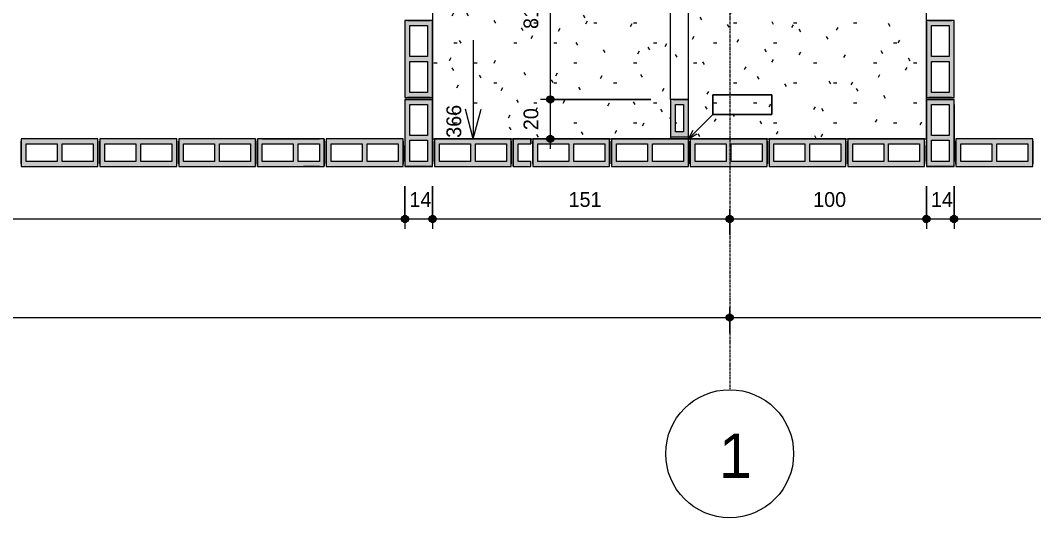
# Model space of a CAD drawing. Header units: centimetres. Extents: x 170 to 14001, y -2277 to 8860.
# Drawn here: x 11630 to 12145, y -688 to -436 of the extents above; entities that cross this region are included whole.
import ezdxf

# ---------------------------------------------------------------- set-up
doc = ezdxf.new("R2010")
doc.units = ezdxf.units.CM
doc.linetypes.add('Linha de eixo', pattern=[2.2225, 1.27, -0.3175, 0.3175, -0.3175])
doc.linetypes.add('Projeção', pattern=[0.396875, 0.238125, -0.15875])
for name, color, linetype, lineweight, true_color in [('A-ANNO-DIMS-1', 1, 'Continuous', 9, 0xff0000), ('A-DETL-1', 1, 'Continuous', 9, 0xff0000), ('S-BEAM-1', 136, 'Continuous', 9, 0x008080), ('S-BEAM-3', 9, 'Continuous', 9, 0xc0c0c0), ('S-BEAM-5', 6, 'Continuous', 9, 0xff00ff), ('S-BEAM-8', 142, 'Continuous', 9, 0x0080c0)]:
    doc.layers.add(name, color=color, linetype=linetype, lineweight=lineweight, true_color=true_color)
for name, color, linetype, lineweight in [('A-ANNO-DIMS-50', 7, 'Continuous', 9), ('A-DETL-GENF', 7, 'Continuous', 9), ('A-DETL-THIN', 7, 'Continuous', 9), ('A-FLOR-OVHD', 7, 'Projeção', 9), ('A-WALL-1', 7, 'Continuous', 20), ('S-BEAM', 7, 'Continuous', 9), ('S-BEAM-2', 7, 'Continuous', 13), ('S-GRID-1', 7, 'Linha de eixo', 9), ('S-GRID-IDEN', 7, 'Continuous', 9), ('S-STRS', 7, 'Continuous', 9)]:
    doc.layers.add(name, color=color, linetype=linetype, lineweight=lineweight)
doc.styles.add('Bahnschrift_11', font='', dxfattribs={"height": 22.5})
doc.styles.add('Bahnschrift_12', font='', dxfattribs={"height": 7.5})
doc.styles.get('Bahnschrift_11').set_extended_font_data('Bahnschrift')
doc.styles.get('Bahnschrift_12').set_extended_font_data('Bahnschrift')
doc.dimstyles.new('COTA_ACUMULADA', dxfattribs={"dimscale": 30.48, "dimtxt": 8.33133, "dimasz": 0.049213, "dimexe": 0, "dimexo": 0.0625, "dimgap": 0.131234, "dimtad": 0, "dimjust": 2, "dimdec": 0, "dimzin": 0, "dimdsep": 46, "dimtxsty": 'Bahnschrift_12', "dimblk1": 'NONE', "dimblk2": 'OPEN30', "dimsah": 1, "dimcen": 0.09, "dimse1": 1, "dimsd1": 1, "dimazin": 0, "dimtfac": 1, "dimtdec": 4, "dimtix": 1, "dimtmove": 2, "dimatfit": 3, "dimfxl": 0, "dimfxlon": 1, "dimtvp": 1, "dimtolj": 1, "dimtzin": 0, "dimarcsym": 2})
doc.dimstyles.new('Linear_-_2_mm_Arial', dxfattribs={"dimscale": 30.48, "dimtxt": 8.33133, "dimasz": 0.393701, "dimexe": 0.164042, "dimexo": 0.328084, "dimgap": 0.131234, "dimtad": 1, "dimdec": 0, "dimzin": 0, "dimdsep": 46, "dimtxsty": 'Bahnschrift_12', "dimblk1": 'DOTSMALL', "dimblk2": 'DOTSMALL', "dimsah": 1, "dimcen": 0.09, "dimdle": 0.164042, "dimazin": 0, "dimtfac": 1, "dimtdec": 4, "dimtix": 1, "dimtmove": 0, "dimatfit": 3, "dimfxl": 1, "dimtvp": 1, "dimtolj": 1, "dimtzin": 0, "dimarcsym": 2})

# ---------------------------------------------------------------- blocks, each defined once
blk = doc.blocks.new('LEONE - BLOCO 14X39X19 - LEONE - BLOCO 14X39X19-554799-COBERTURA - MODULAÇÃO 2ª FIADA')
at = {"layer": 'S-BEAM-3'}
h = blk.add_hatch(color=256, dxfattribs=at)
h.paths.add_polyline_path([(-19.5, 7), (-19.5, -7), (19.5, -7), (19.5, 7)])
h.paths.add_polyline_path([(-17, -3.48), (-17, 4.5), (-1.25, 4.5), (-1.25, -4.5), (-17, -4.5)])
h.paths.add_polyline_path([(1.25, -0.98), (1.25, 4.5), (17, 4.5), (17, -4.5), (1.25, -4.5), (1.25, -4.16)])
at = {"layer": 'A-DETL-GENF'}
for p, q in [((19.5, 7), (-19.5, 7)), ((-19.5, 7), (-19.5, 0)), ((19.5, 0), (19.5, 7)), ((-19.5, 0), (-19.5, -7)), ((-17, -4.5), (-17, 4.5)), ((-17, 4.5), (-1.25, 4.5)), ((-1.25, 4.5), (-1.25, -4.5)), ((1.25, -4.5), (1.25, 4.5)), ((1.25, 4.5), (17, 4.5)), ((17, 4.5), (17, -4.5)), ((19.5, -7), (19.5, 0)), ((-1.25, -4.5), (-17, -4.5)), ((17, -4.5), (1.25, -4.5)), ((-19.5, -7), (19.5, -7))]:
    blk.add_line(p, q, dxfattribs=at)
at = {"layer": 'S-BEAM-2'}
for p, q in [((-19.5, 7), (-19.5, -7)), ((19.5, 7), (-19.5, 7)), ((-19.5, 7), (-19.5, -7)), ((-19.5, -5.75), (-19.5, 5.75)), ((19.5, -7), (19.5, 7)), ((19.5, -7), (19.5, 7)), ((19.5, 5.75), (19.5, -5.75)), ((-19.5, -7), (19.5, -7))]:
    blk.add_line(p, q, dxfattribs=at)
at = {"layer": 'S-BEAM-3'}
for p, q in [((-17, 4.5), (-1.25, 4.5)), ((-17, -4.5), (-17, 4.5)), ((-1.25, 4.5), (-1.25, -4.5)), ((1.25, 4.5), (17, 4.5)), ((1.25, -4.5), (1.25, 4.5)), ((17, 4.5), (17, -4.5)), ((-1.25, -4.5), (-17, -4.5)), ((17, -4.5), (1.25, -4.5))]:
    blk.add_line(p, q, dxfattribs=at)
blk = doc.blocks.new('LEONE - BLOCO 14X39X19 - LEONE - BLOCO 14X39X19-V1-COBERTURA - MODULAÇÃO 2ª FIADA')
at = {"layer": 'S-BEAM-3'}
h = blk.add_hatch(color=256, dxfattribs=at)
h.paths.add_polyline_path([(19.5, -7), (19.5, 7), (-19.5, 7), (-19.5, -7)])
h.paths.add_polyline_path([(1.25, -4.5), (1.25, 4.5), (17, 4.5), (17, -4.5)])
h.paths.add_polyline_path([(-1.25, -4.5), (-17, -4.5), (-17, 4.5), (-1.25, 4.5), (-1.25, -4.16)])
at = {"layer": 'A-DETL-GENF'}
for p, q in [((19.5, 7), (-19.5, 7)), ((-19.5, 7), (-19.5, 0)), ((19.5, 0), (19.5, 7)), ((-19.5, 0), (-19.5, -7)), ((-17, -4.5), (-17, 4.5)), ((-17, 4.5), (-1.25, 4.5)), ((-1.25, 4.5), (-1.25, -4.5)), ((1.25, -4.5), (1.25, 4.5)), ((1.25, 4.5), (17, 4.5)), ((17, 4.5), (17, -4.5)), ((19.5, -7), (19.5, 0)), ((-1.25, -4.5), (-17, -4.5)), ((17, -4.5), (1.25, -4.5)), ((-19.5, -7), (19.5, -7))]:
    blk.add_line(p, q, dxfattribs=at)
at = {"layer": 'S-BEAM-2'}
for p, q in [((-19.5, 7), (-19.5, -7)), ((19.5, 7), (-19.5, 7)), ((-19.5, 7), (-19.5, -7)), ((-19.5, -5.75), (-19.5, 5.75)), ((19.5, -7), (19.5, 7)), ((19.5, -7), (19.5, 7)), ((19.5, 5.75), (19.5, -5.75)), ((-19.5, -7), (19.5, -7))]:
    blk.add_line(p, q, dxfattribs=at)
at = {"layer": 'S-BEAM-3'}
for p, q in [((-17, 4.5), (-1.25, 4.5)), ((-17, -4.5), (-17, 4.5)), ((-1.25, 4.5), (-1.25, -4.5)), ((1.25, 4.5), (17, 4.5)), ((1.25, -4.5), (1.25, 4.5)), ((17, 4.5), (17, -4.5)), ((-1.25, -4.5), (-17, -4.5)), ((17, -4.5), (1.25, -4.5))]:
    blk.add_line(p, q, dxfattribs=at)
blk = doc.blocks.new('LEONE - BLOCO 14x09x19 - LEONE - BLOCO 14x09x19-535447-COBERTURA - MODULAÇÃO 2ª FIADA')
at = {"layer": 'S-BEAM-1'}
blk.add_hatch(color=256, dxfattribs=at).paths.add_polyline_path([(0, 7), (-4.5, 7), (-4.5, -7), (4.5, -7), (4.5, -4.5), (-2, -4.5), (-2, 4.5), (4.5, 4.5), (4.5, 7)])
at = {"layer": 'A-DETL-GENF'}
for p, q in [((-4.5, 7), (-4.5, 0)), ((0, 7), (-4.5, 7)), ((4.5, 7), (0, 7)), ((4.5, 4.5), (4.5, 7)), ((-4.5, 0), (-4.5, -7)), ((-2, -4.5), (-2, 4.5)), ((-2, 4.5), (4.5, 4.5)), ((4.5, -4.5), (-2, -4.5)), ((4.5, -7), (4.5, -4.5)), ((-4.5, -7), (0, -7)), ((0, -7), (4.5, -7))]:
    blk.add_line(p, q, dxfattribs=at)
at = {"layer": 'S-BEAM-2'}
for p, q in [((4.5, 7), (-4.5, 7)), ((-4.5, 7), (-4.5, -7)), ((-4.5, -7), (-4.5, 7)), ((-4.5, 5.75), (-4.5, -5.75)), ((-4.5, -5.75), (-4.5, 5.75)), ((4.5, 7), (4.5, 4.5)), ((4.5, -7), (4.5, -4.5)), ((-4.5, -7), (4.5, -7))]:
    blk.add_line(p, q, dxfattribs=at)
at = {"layer": 'S-BEAM-3'}
for p, q in [((-2, 4.5), (4.5, 4.5)), ((-2, -4.5), (-2, 4.5)), ((4.5, -4.5), (-2, -4.5))]:
    blk.add_line(p, q, dxfattribs=at)
blk = doc.blocks.new('LEONE - BLOCO 14x34x19 - LEONE - BLOCO 14x34x19-V4-COBERTURA - MODULAÇÃO 2ª FIADA')
at = {"layer": 'S-BEAM-8'}
h = blk.add_hatch(color=256, dxfattribs=at)
h.paths.add_polyline_path([(-14.5, 0), (-14.5, -7), (19.5, -7), (19.5, 7), (-14.5, 7), (-14.5, 4.5)])
h.paths.add_polyline_path([(-12, 4.5), (-1.25, 4.5), (-1.25, -4.5), (-12, -4.5)])
h.paths.add_polyline_path([(1.25, -0.7731), (1.25, 4.5), (17, 4.5), (17, -4.5), (1.25, -4.5)])
at = {"layer": 'A-DETL-GENF'}
for p, q in [((-14.5, 7), (-14.5, 0)), ((2.5, 7), (-14.5, 7)), ((19.5, 7), (2.5, 7)), ((19.5, 0), (19.5, 7)), ((-14.5, 0), (-14.5, -7)), ((-12, -4.5), (-12, 4.5)), ((-12, 4.5), (-1.25, 4.5)), ((-1.25, 4.5), (-1.25, -4.5)), ((1.25, 4.5), (17, 4.5)), ((1.25, -4.5), (1.25, 4.5)), ((17, 4.5), (17, -4.5)), ((19.5, -7), (19.5, 0)), ((-1.25, -4.5), (-12, -4.5)), ((17, -4.5), (1.25, -4.5)), ((-14.5, -7), (2.5, -7)), ((2.5, -7), (19.5, -7))]:
    blk.add_line(p, q, dxfattribs=at)
at = {"layer": 'S-BEAM-2'}
for p, q in [((-14.5, 7), (-14.5, -7)), ((19.5, 7), (-14.5, 7)), ((-14.5, 7), (-14.5, -7)), ((-14.5, -7), (-14.5, 6.8804)), ((-14.5, 5.75), (-14.5, -5.75)), ((-14.5, -5.75), (-14.5, 5.75)), ((-12, 7), (-3.9375, 7)), ((-12, 7), (-3.9375, 7)), ((17, 7), (-12, 7)), ((19.5, -7), (19.5, 7)), ((19.5, 7), (19.5, -7)), ((19.5, -7), (19.5, 7)), ((19.5, -5.75), (19.5, 5.75)), ((19.5, 5.75), (19.5, -5.75)), ((-14.5, -7), (19.5, -7)), ((-12, -7), (-3.9375, -7)), ((-12, -7), (-3.9375, -7)), ((17, -7), (-12, -7))]:
    blk.add_line(p, q, dxfattribs=at)
at = {"layer": 'S-BEAM-3'}
for p, q in [((-12, 4.5), (-1.25, 4.5)), ((-12, -4.5), (-12, 4.5)), ((-1.25, 4.5), (-1.25, -4.5)), ((1.25, 4.5), (17, 4.5)), ((1.25, -4.5), (1.25, 4.5)), ((17, 4.5), (17, -4.5)), ((-1.25, -4.5), (-12, -4.5)), ((17, -4.5), (1.25, -4.5))]:
    blk.add_line(p, q, dxfattribs=at)
blk = doc.blocks.new('LEONE - BLOCO 14x34x5 - LEONE - BLOCO 14x34x19-2843082-COBERTURA - MODULAÇÃO 2ª FIADA')
at = {"layer": 'S-BEAM-8'}
h = blk.add_hatch(color=256, dxfattribs=at)
h.paths.add_polyline_path([(-14.5, 0), (-14.5, -7), (19.5, -7), (19.5, 7), (-14.5, 7), (-14.5, 4.5)])
h.paths.add_polyline_path([(-12, -4.5), (-12, 4.5), (-1.25, 4.5), (-1.25, -4.5), (-6.1361, -4.5)])
h.paths.add_polyline_path([(1.25, 4.5), (17, 4.5), (17, -4.5), (1.25, -4.5), (1.25, 4.0283)])
at = {"layer": 'A-DETL-GENF'}
for p, q in [((-14.5, 7), (-14.5, 0)), ((2.5, 7), (-14.5, 7)), ((19.5, 7), (2.5, 7)), ((19.5, 0), (19.5, 7)), ((-14.5, 0), (-14.5, -7)), ((-12, -4.5), (-12, 4.5)), ((-12, 4.5), (-1.25, 4.5)), ((-1.25, 4.5), (-1.25, -4.5)), ((1.25, 4.5), (17, 4.5)), ((1.25, -4.5), (1.25, 4.5)), ((17, 4.5), (17, -4.5)), ((19.5, -7), (19.5, 0)), ((-1.25, -4.5), (-12, -4.5)), ((17, -4.5), (1.25, -4.5)), ((-14.5, -7), (2.5, -7)), ((2.5, -7), (19.5, -7))]:
    blk.add_line(p, q, dxfattribs=at)
at = {"layer": 'S-BEAM-2'}
for p, q in [((-14.5, 7), (-14.5, -7)), ((19.5, 7), (-14.5, 7)), ((-14.5, 7), (-14.5, -7)), ((-14.5, -7), (-14.5, 6.8804)), ((-14.5, 5.75), (-14.5, -5.75)), ((-14.5, -5.75), (-14.5, 5.75)), ((-12, 7), (-3.9375, 7)), ((-12, 7), (-3.9375, 7)), ((17, 7), (-12, 7)), ((19.5, -7), (19.5, 7)), ((19.5, 7), (19.5, -7)), ((19.5, -7), (19.5, 7)), ((19.5, -5.75), (19.5, 5.75)), ((19.5, 5.75), (19.5, -5.75)), ((-14.5, -7), (19.5, -7)), ((-12, -7), (-3.9375, -7)), ((-12, -7), (-3.9375, -7)), ((17, -7), (-12, -7))]:
    blk.add_line(p, q, dxfattribs=at)
at = {"layer": 'S-BEAM-3'}
for p, q in [((-12, 4.5), (-1.25, 4.5)), ((-12, -4.5), (-12, 4.5)), ((-1.25, 4.5), (-1.25, -4.5)), ((1.25, 4.5), (17, 4.5)), ((1.25, -4.5), (1.25, 4.5)), ((17, 4.5), (17, -4.5)), ((-1.25, -4.5), (-12, -4.5)), ((17, -4.5), (1.25, -4.5))]:
    blk.add_line(p, q, dxfattribs=at)
blk = doc.blocks.new('LEONE - BLOCO 14x34x19 - LEONE - BLOCO 14x34x19-V2-COBERTURA - MODULAÇÃO 2ª FIADA')
at = {"layer": 'S-BEAM-8'}
h = blk.add_hatch(color=256, dxfattribs=at)
h.paths.add_polyline_path([(19.5, 4.5), (19.5, 7), (-14.5, 7), (-14.5, -7), (19.5, -7), (19.5, 4.069)])
h.paths.add_polyline_path([(17, 4.5), (17, -4.5), (1.25, -4.5), (1.25, 4.5), (2.5, 4.5)])
h.paths.add_polyline_path([(-1.25, 4.5), (-1.25, -4.5), (-12, -4.5), (-12, 4.5), (-2.3367, 4.5)])
at = {"layer": 'A-DETL-GENF'}
for p, q in [((-14.5, 7), (-14.5, 0)), ((2.5, 7), (-14.5, 7)), ((19.5, 7), (2.5, 7)), ((19.5, 0), (19.5, 7)), ((-14.5, 0), (-14.5, -7)), ((-12, -4.5), (-12, 4.5)), ((-12, 4.5), (-1.25, 4.5)), ((-1.25, 4.5), (-1.25, -4.5)), ((1.25, 4.5), (17, 4.5)), ((1.25, -4.5), (1.25, 4.5)), ((17, 4.5), (17, -4.5)), ((19.5, -7), (19.5, 0)), ((-1.25, -4.5), (-12, -4.5)), ((17, -4.5), (1.25, -4.5)), ((-14.5, -7), (2.5, -7)), ((2.5, -7), (19.5, -7))]:
    blk.add_line(p, q, dxfattribs=at)
at = {"layer": 'S-BEAM-2'}
for p, q in [((-14.5, 7), (-14.5, -7)), ((19.5, 7), (-14.5, 7)), ((-14.5, 7), (-14.5, -7)), ((-14.5, -7), (-14.5, 6.8804)), ((-14.5, 5.75), (-14.5, -5.75)), ((-14.5, -5.75), (-14.5, 5.75)), ((-12, 7), (-3.9375, 7)), ((-12, 7), (-3.9375, 7)), ((17, 7), (-12, 7)), ((19.5, -7), (19.5, 7)), ((19.5, 7), (19.5, -7)), ((19.5, -7), (19.5, 7)), ((19.5, -5.75), (19.5, 5.75)), ((19.5, 5.75), (19.5, -5.75)), ((-14.5, -7), (19.5, -7)), ((-12, -7), (-3.9375, -7)), ((-12, -7), (-3.9375, -7)), ((17, -7), (-12, -7))]:
    blk.add_line(p, q, dxfattribs=at)
at = {"layer": 'S-BEAM-3'}
for p, q in [((-12, 4.5), (-1.25, 4.5)), ((-12, -4.5), (-12, 4.5)), ((-1.25, 4.5), (-1.25, -4.5)), ((1.25, 4.5), (17, 4.5)), ((1.25, -4.5), (1.25, 4.5)), ((17, 4.5), (17, -4.5)), ((-1.25, -4.5), (-12, -4.5)), ((17, -4.5), (1.25, -4.5))]:
    blk.add_line(p, q, dxfattribs=at)
blk = doc.blocks.new('LEONE - BLOCO 19X9X19 - LEONE - BLOCO 19X9X19-2276015-COBERTURA - MODULAÇÃO 2ª FIADA')
at = {"layer": 'S-BEAM-5'}
h = blk.add_hatch(color=256, dxfattribs=at)
h.paths.add_polyline_path([(0.5, 4.5), (0.5, -4.5), (19.5, -4.5), (19.5, 4.5)])
h.paths.add_polyline_path([(3, -2), (3, 2), (17, 2), (17, -2)])
at = {"layer": 'A-DETL-GENF'}
for p, q in [((19.5, 4.5), (0.5, 4.5)), ((0.5, 4.5), (0.5, -4.5)), ((3, -2), (3, 2)), ((3, 2), (17, 2)), ((17, 2), (17, -2)), ((19.5, -4.5), (19.5, 4.5)), ((0.5, -4.5), (19.5, -4.5)), ((17, -2), (3, -2))]:
    blk.add_line(p, q, dxfattribs=at)
at = {"layer": 'S-BEAM-2'}
for p, q in [((19.5, -4.5), (19.5, 4.5)), ((19.5, -4.5), (19.5, 4.5)), ((19.5, 3.25), (19.5, -4.5))]:
    blk.add_line(p, q, dxfattribs=at)
at = {"layer": 'S-BEAM-3'}
for p, q in [((3, 2), (17, 2)), ((3, -2), (3, 2)), ((17, 2), (17, -2)), ((17, -2), (3, -2))]:
    blk.add_line(p, q, dxfattribs=at)
blk = doc.blocks.new('Eixo - M_Cabeça da grade - Círculo-45800-COBERTURA - MODULAÇÃO 2ª FIADA')
at = {"layer": 'S-GRID-IDEN'}
blk.add_circle((0, 0), 0.65, dxfattribs=at)
blk = doc.blocks.new('DIMBLOCK24-COBERTURA - MODULAÇÃO 2ª FIADA')
at = {"layer": 'A-ANNO-DIMS-50', "lineweight": 35, "true_color": 0xff0000}
h = blk.add_hatch(color=1, dxfattribs=at)
edge = h.paths.add_edge_path()
edge.add_arc((11409.73, -536.46), 1.5, 0, 360)
h = blk.add_hatch(color=1, dxfattribs=at)
edge = h.paths.add_edge_path()
edge.add_arc((11825.73, -536.46), 1.5, 0, 360)
at = {"layer": 'A-ANNO-DIMS-50', "color": 1, "true_color": 0xff0000}
for p, q in [((11409.73, -504.76), (11409.73, -541.46)), ((11409.73, -536.46), (11409.73, -504.76)), ((11825.73, -519.76), (11825.73, -541.46)), ((11825.73, -536.46), (11825.73, -519.76)), ((11409.73, -536.46), (11825.73, -536.46))]:
    blk.add_line(p, q, dxfattribs=at)
at = {"layer": 'A-ANNO-DIMS-50', "color": 1, "lineweight": 35, "true_color": 0xff0000}
for centre in [(11409.73, -536.46), (11825.73, -536.46)]:
    blk.add_circle(centre, 1.5, dxfattribs=at)
at = {"layer": 'A-ANNO-DIMS-50', "color": 0, "insert": (11610.28, -522.81), "char_height": 7.5, "width": 17.8745, "attachment_point": 1, "line_spacing_factor": 1.009858, "style": 'Bahnschrift_12'}
blk.add_mtext('416', dxfattribs=at)
blk = doc.blocks.new('_DotSmall')
at = {"color": 0, "linetype": 'ByBlock', "const_width": 0.5}
blk.add_lwpolyline([(-0.0625, 0, 1), (0.0625, 0, 1)], format="xyb", close=True, dxfattribs=at)
blk = doc.blocks.new('DIMBLOCK25-COBERTURA - MODULAÇÃO 2ª FIADA')
at = {"layer": 'A-ANNO-DIMS-50', "lineweight": 35, "true_color": 0xff0000}
h = blk.add_hatch(color=1, dxfattribs=at)
edge = h.paths.add_edge_path()
edge.add_arc((11825.73, -536.46), 1.5, 0, 360)
h = blk.add_hatch(color=1, dxfattribs=at)
edge = h.paths.add_edge_path()
edge.add_arc((11839.73, -536.46), 1.5, 0, 360)
at = {"layer": 'A-ANNO-DIMS-50', "color": 1, "true_color": 0xff0000}
for p, q in [((11825.73, -519.76), (11825.73, -541.46)), ((11825.73, -536.46), (11825.73, -519.76)), ((11839.73, -519.76), (11839.73, -541.46)), ((11839.73, -536.46), (11839.73, -519.76)), ((11825.73, -536.46), (11839.73, -536.46))]:
    blk.add_line(p, q, dxfattribs=at)
at = {"layer": 'A-ANNO-DIMS-50', "color": 1, "lineweight": 35, "true_color": 0xff0000}
for centre in [(11825.73, -536.46), (11839.73, -536.46)]:
    blk.add_circle(centre, 1.5, dxfattribs=at)
at = {"layer": 'A-ANNO-DIMS-50', "color": 0, "insert": (11828, -522.81), "char_height": 7.5, "width": 11.3609, "attachment_point": 1, "line_spacing_factor": 1.009858, "style": 'Bahnschrift_12'}
blk.add_mtext('14', dxfattribs=at)
blk = doc.blocks.new('DIMBLOCK26-COBERTURA - MODULAÇÃO 2ª FIADA')
at = {"layer": 'A-ANNO-DIMS-50', "lineweight": 35, "true_color": 0xff0000}
h = blk.add_hatch(color=1, dxfattribs=at)
edge = h.paths.add_edge_path()
edge.add_arc((11839.73, -536.46), 1.5, 0, 360)
h = blk.add_hatch(color=1, dxfattribs=at)
edge = h.paths.add_edge_path()
edge.add_arc((11990.73, -536.46), 1.5, 0, 360)
at = {"layer": 'A-ANNO-DIMS-50', "color": 1, "true_color": 0xff0000}
for p, q in [((11839.73, -519.76), (11839.73, -541.46)), ((11839.73, -536.46), (11839.73, -519.76)), ((11990.73, -544.34), (11990.73, -531.46)), ((11839.73, -536.46), (11990.73, -536.46)), ((11990.73, -536.46), (11990.73, -544.34))]:
    blk.add_line(p, q, dxfattribs=at)
at = {"layer": 'A-ANNO-DIMS-50', "color": 1, "lineweight": 35, "true_color": 0xff0000}
for centre in [(11839.73, -536.46), (11990.73, -536.46)]:
    blk.add_circle(centre, 1.5, dxfattribs=at)
at = {"layer": 'A-ANNO-DIMS-50', "color": 0, "insert": (11908.86, -522.81), "char_height": 7.5, "width": 15.2994, "attachment_point": 1, "line_spacing_factor": 1.009858, "style": 'Bahnschrift_12'}
blk.add_mtext('151', dxfattribs=at)
blk = doc.blocks.new('DIMBLOCK27-COBERTURA - MODULAÇÃO 2ª FIADA')
at = {"layer": 'A-ANNO-DIMS-50', "lineweight": 35, "true_color": 0xff0000}
h = blk.add_hatch(color=1, dxfattribs=at)
edge = h.paths.add_edge_path()
edge.add_arc((11990.73, -536.46), 1.5, 0, 360)
h = blk.add_hatch(color=1, dxfattribs=at)
edge = h.paths.add_edge_path()
edge.add_arc((12090.73, -536.46), 1.5, 0, 360)
at = {"layer": 'A-ANNO-DIMS-50', "color": 1, "true_color": 0xff0000}
for p, q in [((12090.73, -519.76), (12090.73, -541.46)), ((12090.73, -536.46), (12090.73, -519.76)), ((11990.73, -544.34), (11990.73, -531.46)), ((11990.73, -536.46), (12090.73, -536.46)), ((11990.73, -536.46), (11990.73, -544.34))]:
    blk.add_line(p, q, dxfattribs=at)
at = {"layer": 'A-ANNO-DIMS-50', "color": 1, "lineweight": 35, "true_color": 0xff0000}
for centre in [(11990.73, -536.46), (12090.73, -536.46)]:
    blk.add_circle(centre, 1.5, dxfattribs=at)
at = {"layer": 'A-ANNO-DIMS-50', "color": 0, "insert": (12033.16, -522.81), "char_height": 7.5, "width": 18.1774, "attachment_point": 1, "line_spacing_factor": 1.009858, "style": 'Bahnschrift_12'}
blk.add_mtext('100', dxfattribs=at)
blk = doc.blocks.new('DIMBLOCK28-COBERTURA - MODULAÇÃO 2ª FIADA')
at = {"layer": 'A-ANNO-DIMS-50', "lineweight": 35, "true_color": 0xff0000}
h = blk.add_hatch(color=1, dxfattribs=at)
edge = h.paths.add_edge_path()
edge.add_arc((12090.73, -536.46), 1.5, 0, 360)
h = blk.add_hatch(color=1, dxfattribs=at)
edge = h.paths.add_edge_path()
edge.add_arc((12104.73, -536.46), 1.5, 0, 360)
at = {"layer": 'A-ANNO-DIMS-50', "color": 1, "true_color": 0xff0000}
for p, q in [((12090.73, -519.76), (12090.73, -541.46)), ((12090.73, -536.46), (12090.73, -519.76)), ((12104.73, -519.76), (12104.73, -541.46)), ((12104.73, -536.46), (12104.73, -519.76)), ((12090.73, -536.46), (12104.73, -536.46))]:
    blk.add_line(p, q, dxfattribs=at)
at = {"layer": 'A-ANNO-DIMS-50', "color": 1, "lineweight": 35, "true_color": 0xff0000}
for centre in [(12090.73, -536.46), (12104.73, -536.46)]:
    blk.add_circle(centre, 1.5, dxfattribs=at)
at = {"layer": 'A-ANNO-DIMS-50', "color": 0, "insert": (12093, -522.81), "char_height": 7.5, "width": 11.3609, "attachment_point": 1, "line_spacing_factor": 1.009858, "style": 'Bahnschrift_12'}
blk.add_mtext('14', dxfattribs=at)
blk = doc.blocks.new('DIMBLOCK29-COBERTURA - MODULAÇÃO 2ª FIADA')
at = {"layer": 'A-ANNO-DIMS-50', "lineweight": 35, "true_color": 0xff0000}
h = blk.add_hatch(color=1, dxfattribs=at)
edge = h.paths.add_edge_path()
edge.add_arc((12104.73, -536.46), 1.5, 0, 360)
h = blk.add_hatch(color=1, dxfattribs=at)
edge = h.paths.add_edge_path()
edge.add_arc((12890.73, -536.46), 1.5, 0, 360)
at = {"layer": 'A-ANNO-DIMS-50', "color": 1, "true_color": 0xff0000}
for p, q in [((12104.73, -519.76), (12104.73, -541.46)), ((12104.73, -536.46), (12104.73, -519.76)), ((12890.73, -544.34), (12890.73, -531.46)), ((12104.73, -536.46), (12890.73, -536.46)), ((12890.73, -536.46), (12890.73, -544.34))]:
    blk.add_line(p, q, dxfattribs=at)
at = {"layer": 'A-ANNO-DIMS-50', "color": 1, "lineweight": 35, "true_color": 0xff0000}
for centre in [(12104.73, -536.46), (12890.73, -536.46)]:
    blk.add_circle(centre, 1.5, dxfattribs=at)
at = {"layer": 'A-ANNO-DIMS-50', "color": 0, "insert": (12489.4, -522.81), "char_height": 7.5, "width": 19.9952, "attachment_point": 1, "line_spacing_factor": 1.009858, "style": 'Bahnschrift_12'}
blk.add_mtext('786', dxfattribs=at)
blk = doc.blocks.new('DIMBLOCK34-COBERTURA - MODULAÇÃO 2ª FIADA')
at = {"layer": 'A-ANNO-DIMS-50', "lineweight": 35, "true_color": 0xff0000}
h = blk.add_hatch(color=1, dxfattribs=at)
edge = h.paths.add_edge_path()
edge.add_arc((11060.73, -586.46), 1.5, 0, 360)
h = blk.add_hatch(color=1, dxfattribs=at)
edge = h.paths.add_edge_path()
edge.add_arc((11990.73, -586.46), 1.5, 0, 360)
at = {"layer": 'A-ANNO-DIMS-50', "color": 1, "true_color": 0xff0000}
for p, q in [((11060.73, -518.51), (11060.73, -591.46)), ((11060.73, -586.46), (11060.73, -518.51)), ((11990.73, -594.34), (11990.73, -581.46)), ((11055.73, -586.46), (11990.73, -586.46)), ((11990.73, -586.46), (11990.73, -594.34))]:
    blk.add_line(p, q, dxfattribs=at)
at = {"layer": 'A-ANNO-DIMS-50', "color": 1, "lineweight": 35, "true_color": 0xff0000}
for centre in [(11060.73, -586.46), (11990.73, -586.46)]:
    blk.add_circle(centre, 1.5, dxfattribs=at)
at = {"layer": 'A-ANNO-DIMS-50', "color": 0, "insert": (11517.34, -572.81), "char_height": 7.5, "width": 20.1467, "attachment_point": 1, "line_spacing_factor": 1.009858, "style": 'Bahnschrift_12'}
blk.add_mtext('930', dxfattribs=at)
blk = doc.blocks.new('DIMBLOCK35-COBERTURA - MODULAÇÃO 2ª FIADA')
at = {"layer": 'A-ANNO-DIMS-50', "lineweight": 35, "true_color": 0xff0000}
h = blk.add_hatch(color=1, dxfattribs=at)
edge = h.paths.add_edge_path()
edge.add_arc((11990.73, -586.46), 1.5, 0, 360)
h = blk.add_hatch(color=1, dxfattribs=at)
edge = h.paths.add_edge_path()
edge.add_arc((12890.73, -586.46), 1.5, 0, 360)
at = {"layer": 'A-ANNO-DIMS-50', "color": 1, "true_color": 0xff0000}
for p, q in [((11990.73, -594.34), (11990.73, -581.46)), ((12890.73, -594.34), (12890.73, -581.46)), ((11990.73, -586.46), (12890.73, -586.46)), ((11990.73, -586.46), (11990.73, -594.34)), ((12890.73, -586.46), (12890.73, -594.34))]:
    blk.add_line(p, q, dxfattribs=at)
at = {"layer": 'A-ANNO-DIMS-50', "color": 1, "lineweight": 35, "true_color": 0xff0000}
for centre in [(11990.73, -586.46), (12890.73, -586.46)]:
    blk.add_circle(centre, 1.5, dxfattribs=at)
at = {"layer": 'A-ANNO-DIMS-50', "color": 0, "insert": (12432.21, -572.81), "char_height": 7.5, "width": 20.4496, "attachment_point": 1, "line_spacing_factor": 1.009858, "style": 'Bahnschrift_12'}
blk.add_mtext('900', dxfattribs=at)
blk = doc.blocks.new('DIMBLOCK73-COBERTURA - MODULAÇÃO 2ª FIADA')
at = {"layer": 'A-ANNO-DIMS-50', "lineweight": 35, "true_color": 0xff0000}
h = blk.add_hatch(color=1, dxfattribs=at)
edge = h.paths.add_edge_path()
edge.add_arc((11899.61, -475.76), 1.5, 0, 360)
h = blk.add_hatch(color=1, dxfattribs=at)
edge = h.paths.add_edge_path()
edge.add_arc((11899.61, -495.76), 1.5, 0, 360)
at = {"layer": 'A-ANNO-DIMS-50', "color": 1, "true_color": 0xff0000}
for p, q in [((11950.73, -475.76), (11894.61, -475.76)), ((11899.61, -500.76), (11899.61, -475.76)), ((11899.61, -475.76), (11950.73, -475.76)), ((11907.49, -495.76), (11894.61, -495.76)), ((11899.61, -495.76), (11907.49, -495.76))]:
    blk.add_line(p, q, dxfattribs=at)
at = {"layer": 'A-ANNO-DIMS-50', "color": 1, "lineweight": 35, "true_color": 0xff0000}
for centre in [(11899.61, -475.76), (11899.61, -495.76)]:
    blk.add_circle(centre, 1.5, dxfattribs=at)
at = {"layer": 'A-ANNO-DIMS-50', "color": 0, "insert": (11885.97, -491.37), "char_height": 7.5, "width": 13.4816, "attachment_point": 1, "rotation": 90, "line_spacing_factor": 1.009858, "style": 'Bahnschrift_12'}
blk.add_mtext('20', dxfattribs=at)
blk = doc.blocks.new('DIMBLOCK74-COBERTURA - MODULAÇÃO 2ª FIADA')
at = {"layer": 'A-ANNO-DIMS-50', "lineweight": 35, "true_color": 0xff0000}
h = blk.add_hatch(color=1, dxfattribs=at)
edge = h.paths.add_edge_path()
edge.add_arc((11899.61, -394.76), 1.5, 0, 360)
h = blk.add_hatch(color=1, dxfattribs=at)
edge = h.paths.add_edge_path()
edge.add_arc((11899.61, -475.76), 1.5, 0, 360)
at = {"layer": 'A-ANNO-DIMS-50', "color": 1, "true_color": 0xff0000}
for p, q in [((11950.73, -394.76), (11894.61, -394.76)), ((11899.61, -475.76), (11899.61, -394.76)), ((11899.61, -394.76), (11950.73, -394.76)), ((11950.73, -475.76), (11894.61, -475.76)), ((11899.61, -475.76), (11950.73, -475.76))]:
    blk.add_line(p, q, dxfattribs=at)
at = {"layer": 'A-ANNO-DIMS-50', "color": 1, "lineweight": 35, "true_color": 0xff0000}
for centre in [(11899.61, -394.76), (11899.61, -475.76)]:
    blk.add_circle(centre, 1.5, dxfattribs=at)
at = {"layer": 'A-ANNO-DIMS-50', "color": 0, "insert": (11885.97, -439.99), "char_height": 7.5, "width": 11.3609, "attachment_point": 1, "rotation": 90, "line_spacing_factor": 1.009858, "style": 'Bahnschrift_12'}
blk.add_mtext('81', dxfattribs=at)
blk = doc.blocks.new('DIMBLOCK113-COBERTURA - MODULAÇÃO 2ª FIADA')
at = {"layer": 'A-ANNO-DIMS-50', "color": 1, "true_color": 0xff0000}
for p, q in [((11860.44, -445.76), (11860.44, -495.76)), ((11860.44, -495.76), (11856.42, -480.76)), ((11860.44, -495.76), (11864.46, -480.76)), ((11860.44, -495.76), (11860.44, -495.76)), ((11860.44, -495.76), (11860.44, -495.76))]:
    blk.add_line(p, q, dxfattribs=at)
at = {"layer": 'A-ANNO-DIMS-50', "color": 0, "insert": (11846.8, -495.26), "char_height": 7.5, "width": 19.6922, "attachment_point": 1, "rotation": 90, "line_spacing_factor": 1.009858, "style": 'Bahnschrift_12'}
blk.add_mtext('366', dxfattribs=at)
blk = doc.blocks.new('_None')
blk = doc.blocks.new('_Open30')
at = {"color": 0, "linetype": 'ByBlock', "lineweight": -2}
for p, q in [((-1, 0.27), (0, 0)), ((0, 0), (-1, -0.27)), ((0, 0), (-1, 0))]:
    blk.add_line(p, q, dxfattribs=at)

msp = doc.modelspace()

# ---------------------------------------------------------------- hatches: boundary and pattern name
at = {"layer": 'S-STRS'}
h = msp.add_hatch(dxfattribs=at)
h.set_pattern_fill('FP_4', color=256, style=0, pattern_type=2)
h.set_pattern_definition([(0, (12399.102, 0), (40.64, 10.16), [1.676, -28.804, 1.676, -28.804, -162.56]), (0, (12399.102, 0), (40.64, 10.16), [-60.96, 1.676, -59.284, 1.676, -28.804, -71.12]), (0, (12399.102, 0), (40.64, 10.16), [-152.4, 1.676, -18.644, 1.676, -49.124]), (120, (12414.342, 5.08), (-29.11882, 30.11527), [1.676, -28.804, 1.676, -28.804, -162.56]), (120, (12414.342, 5.08), (-29.11882, 30.11527), [-60.96, 1.676, -59.284, 1.676, -28.804, -71.12]), (120, (12414.342, 5.08), (-29.11882, 30.11527), [-152.4, 1.676, -18.644, 1.676, -49.124]), (240, (12419.422, 25.4), (-11.52118, -40.27527), [1.676, -28.804, 1.676, -28.804, -162.56]), (240, (12419.422, 25.4), (-11.52118, -40.27527), [-60.96, 1.676, -59.284, 1.676, -28.804, -71.12]), (240, (12419.422, 25.4), (-11.52118, -40.27527), [-152.4, 1.676, -18.644, 1.676, -49.124])])
h.paths.add_polyline_path([(11948.98, -495.76), (12090.73, -495.76), (12090.73, -374.76), (11839.73, -374.76), (11839.73, -495.76), (11933.23, -495.76)])
h.paths.add_polyline_path([(11969.73, -494.76), (11960.73, -494.76), (11960.73, -475.76), (11969.73, -475.76), (11969.73, -492.26)])
h.paths.add_polyline_path([(11967.23, -492.26), (11967.23, -478.26), (11963.23, -478.26), (11963.23, -492.26)])
h.paths.add_polyline_path([(11967.23, -394.76), (11960.73, -394.76), (11960.73, -375.76), (11969.73, -375.76), (11969.73, -394.76)])
h.paths.add_polyline_path([(11963.23, -392.26), (11967.23, -392.26), (11967.23, -378.26), (11963.23, -378.26), (11963.23, -388.26)])

# ---------------------------------------------------------------- linework, layer by layer
at = {"layer": 'A-DETL-1'}
for p, q in [((11982.11, -473.38), (12012.11, -473.38)), ((11982.11, -483.38), (11982.11, -473.38)), ((12012.11, -473.38), (12012.11, -483.38)), ((11982.11, -483.38), (11969.73, -495.76)), ((12012.11, -483.38), (11982.11, -483.38)), ((11969.73, -495.76), (11972.23, -491.43)), ((11969.73, -495.76), (11974.06, -493.26))]:
    msp.add_line(p, q, dxfattribs=at)
at = {"layer": 'A-DETL-THIN'}
for p, q in [((12012.11, -473.38), (11982.11, -473.38)), ((11982.11, -473.38), (11982.11, -483.38)), ((12012.11, -483.38), (12012.11, -473.38)), ((11982.11, -483.38), (12012.11, -483.38))]:
    msp.add_line(p, q, dxfattribs=at)
at = {"layer": 'A-FLOR-OVHD'}
for p, q in [((11960.73, -475.76), (11960.73, -394.76)), ((11969.73, -475.76), (11969.73, -394.76))]:
    msp.add_line(p, q, dxfattribs=at)
at = {"layer": 'A-WALL-1'}
for p, q in [((11960.73, -475.76), (11960.73, -495.76)), ((11969.73, -475.76), (11960.73, -475.76)), ((11969.73, -495.76), (11969.73, -475.76)), ((11960.73, -495.76), (11969.73, -495.76))]:
    msp.add_line(p, q, dxfattribs=at)
at = {"layer": 'S-GRID-1'}
msp.add_line((11990.73, 921.64), (11990.73, -623.1), dxfattribs=at)
at = {"layer": 'S-STRS'}
for p, q in [((11839.73, -374.76), (11839.73, -495.76)), ((12090.73, -495.76), (12090.73, -374.76)), ((11839.73, -495.76), (12090.73, -495.76))]:
    msp.add_line(p, q, dxfattribs=at)

# ---------------------------------------------------------------- block references
at = {"layer": 'S-BEAM'}
for name, p, rotation in [('LEONE - BLOCO 14X39X19 - LEONE - BLOCO 14X39X19-554799-COBERTURA - MODULAÇÃO 2ª FIADA', (11832.73, -455.26), 89.9999999999999), ('LEONE - BLOCO 14X39X19 - LEONE - BLOCO 14X39X19-554799-COBERTURA - MODULAÇÃO 2ª FIADA', (12097.73, -455.26), 89.9999999999999), ('LEONE - BLOCO 14x34x5 - LEONE - BLOCO 14x34x19-2843082-COBERTURA - MODULAÇÃO 2ª FIADA', (11832.73, -495.26), 89.9999999999999), ('LEONE - BLOCO 19X9X19 - LEONE - BLOCO 19X9X19-2276015-COBERTURA - MODULAÇÃO 2ª FIADA', (11965.23, -495.26), 89.9999999999999), ('LEONE - BLOCO 14x34x19 - LEONE - BLOCO 14x34x19-V4-COBERTURA - MODULAÇÃO 2ª FIADA', (12097.73, -495.26), 89.9999999999999), ('LEONE - BLOCO 14x34x19 - LEONE - BLOCO 14x34x19-V2-COBERTURA - MODULAÇÃO 2ª FIADA', (11770.23, -502.76), 180)]:
    msp.add_blockref(name, p, dxfattribs=dict(at, rotation=rotation))
for name, p in [('LEONE - BLOCO 14X39X19 - LEONE - BLOCO 14X39X19-554799-COBERTURA - MODULAÇÃO 2ª FIADA', (11650.23, -502.76)), ('LEONE - BLOCO 14X39X19 - LEONE - BLOCO 14X39X19-V1-COBERTURA - MODULAÇÃO 2ª FIADA', (11690.23, -502.76)), ('LEONE - BLOCO 14X39X19 - LEONE - BLOCO 14X39X19-V1-COBERTURA - MODULAÇÃO 2ª FIADA', (11730.23, -502.76)), ('LEONE - BLOCO 14X39X19 - LEONE - BLOCO 14X39X19-V1-COBERTURA - MODULAÇÃO 2ª FIADA', (11805.23, -502.76)), ('LEONE - BLOCO 14X39X19 - LEONE - BLOCO 14X39X19-V1-COBERTURA - MODULAÇÃO 2ª FIADA', (11860.23, -502.76)), ('LEONE - BLOCO 14x09x19 - LEONE - BLOCO 14x09x19-535447-COBERTURA - MODULAÇÃO 2ª FIADA', (11885.23, -502.76)), ('LEONE - BLOCO 14X39X19 - LEONE - BLOCO 14X39X19-554799-COBERTURA - MODULAÇÃO 2ª FIADA', (11910.23, -502.76)), ('LEONE - BLOCO 14X39X19 - LEONE - BLOCO 14X39X19-V1-COBERTURA - MODULAÇÃO 2ª FIADA', (11950.23, -502.76)), ('LEONE - BLOCO 14X39X19 - LEONE - BLOCO 14X39X19-554799-COBERTURA - MODULAÇÃO 2ª FIADA', (11990.23, -502.76)), ('LEONE - BLOCO 14X39X19 - LEONE - BLOCO 14X39X19-554799-COBERTURA - MODULAÇÃO 2ª FIADA', (12030.23, -502.76)), ('LEONE - BLOCO 14X39X19 - LEONE - BLOCO 14X39X19-554799-COBERTURA - MODULAÇÃO 2ª FIADA', (12070.23, -502.76)), ('LEONE - BLOCO 14X39X19 - LEONE - BLOCO 14X39X19-554799-COBERTURA - MODULAÇÃO 2ª FIADA', (12125.23, -502.76))]:
    msp.add_blockref(name, p, dxfattribs=at)
at = {"layer": 'S-GRID-IDEN', "xscale": 49.99999999999998, "yscale": 49.99999999999998, "zscale": 49.99999999999998, "rotation": 180}
msp.add_blockref('Eixo - M_Cabeça da grade - Círculo-45800-COBERTURA - MODULAÇÃO 2ª FIADA', (11990.73, -655.6), dxfattribs=at)

# ---------------------------------------------------------------- dimensions: what is measured, and where the dimension line sits
at = {"layer": 'A-ANNO-DIMS-1'}
dim = msp.add_linear_dim(base=(11860.44, -495.76), p1=(11860.44, -129.76), p2=(11860.44, -495.76), angle=90, dimstyle='COTA_ACUMULADA', override={"dimpost": '<>', "dimfxl": 366}, dxfattribs=at)
dim.commit()
dim.dimension.update_dxf_attribs({"geometry": 'DIMBLOCK113-COBERTURA - MODULAÇÃO 2ª FIADA', "text_midpoint": (11851.8, -485.41), "dimtype": 160, "text_rotation": 90})
for base, p1, p2, override, picture, middle in [((11899.61, -394.76), (11960.73, -475.76), (11960.73, -394.76), {"dimpost": '<>', "dimfxl": 81}, 'DIMBLOCK74-COBERTURA - MODULAÇÃO 2ª FIADA', (11891.79, -435.26)), ((11899.61, -475.76), (11897.49, -495.76), (11960.73, -475.76), {"dimpost": '<>', "dimfxl": 66.326301}, 'DIMBLOCK73-COBERTURA - MODULAÇÃO 2ª FIADA', (11891.78, -485.76))]:
    dim = msp.add_linear_dim(base=base, p1=p1, p2=p2, angle=90, dimstyle='Linear_-_2_mm_Arial', override=override, dxfattribs=at)
    dim.commit()
    dim.dimension.update_dxf_attribs({"geometry": picture, "text_midpoint": middle})
for base, p1, p2, override, picture, middle in [((11825.73, -536.46), (11409.73, -494.76), (11825.73, -509.76), {"dimpost": '<>', "dimfxl": 416.270345}, 'DIMBLOCK24-COBERTURA - MODULAÇÃO 2ª FIADA', (11617.73, -528.67)), ((11990.73, -586.46), (11060.73, -508.51), (11990.73, -584.34), {"dimpost": '<>', "dimfxl": 933.086471}, 'DIMBLOCK34-COBERTURA - MODULAÇÃO 2ª FIADA', (11525.73, -578.62)), ((11839.73, -536.46), (11825.73, -509.76), (11839.73, -509.76), {"dimpost": '<>', "dimfxl": 14}, 'DIMBLOCK25-COBERTURA - MODULAÇÃO 2ª FIADA', (11832.73, -528.71)), ((11990.73, -536.46), (11839.73, -509.76), (11990.73, -534.34), {"dimpost": '<>', "dimfxl": 152.987688}, 'DIMBLOCK26-COBERTURA - MODULAÇÃO 2ª FIADA', (11915.23, -528.67)), ((12090.73, -536.46), (11990.73, -534.34), (12090.73, -509.76), {"dimpost": '<>', "dimfxl": 102.976855}, 'DIMBLOCK27-COBERTURA - MODULAÇÃO 2ª FIADA', (12040.73, -528.62)), ((12104.73, -536.46), (12090.73, -509.76), (12104.73, -509.76), {"dimpost": '<>', "dimfxl": 14}, 'DIMBLOCK28-COBERTURA - MODULAÇÃO 2ª FIADA', (12097.73, -528.71)), ((12890.73, -536.46), (12104.73, -509.76), (12890.73, -534.34), {"dimpost": '<>', "dimfxl": 786.384278}, 'DIMBLOCK29-COBERTURA - MODULAÇÃO 2ª FIADA', (12497.73, -528.63)), ((12890.73, -586.46), (11990.73, -584.34), (12890.73, -584.34), {"dimpost": '<>', "dimfxl": 900}, 'DIMBLOCK35-COBERTURA - MODULAÇÃO 2ª FIADA', (12440.73, -578.62))]:
    dim = msp.add_linear_dim(base=base, p1=p1, p2=p2, dimstyle='Linear_-_2_mm_Arial', override=override, dxfattribs=at)
    dim.commit()
    dim.dimension.update_dxf_attribs({"geometry": picture, "text_midpoint": middle})

# ---------------------------------------------------------------- next in the draw order: texts
at = {"layer": 'S-GRID-IDEN', "insert": (11985.29, -645.36), "char_height": 22.5, "width": 12.827, "attachment_point": 1, "style": 'Bahnschrift_11', "bg_fill": 3, "box_fill_scale": 1.25, "bg_fill_color": 9, "bg_fill_true_color": 13158600, "bg_fill_transparency": 0}
msp.add_mtext('1', dxfattribs=at)

doc.saveas('drawing.dxf')
